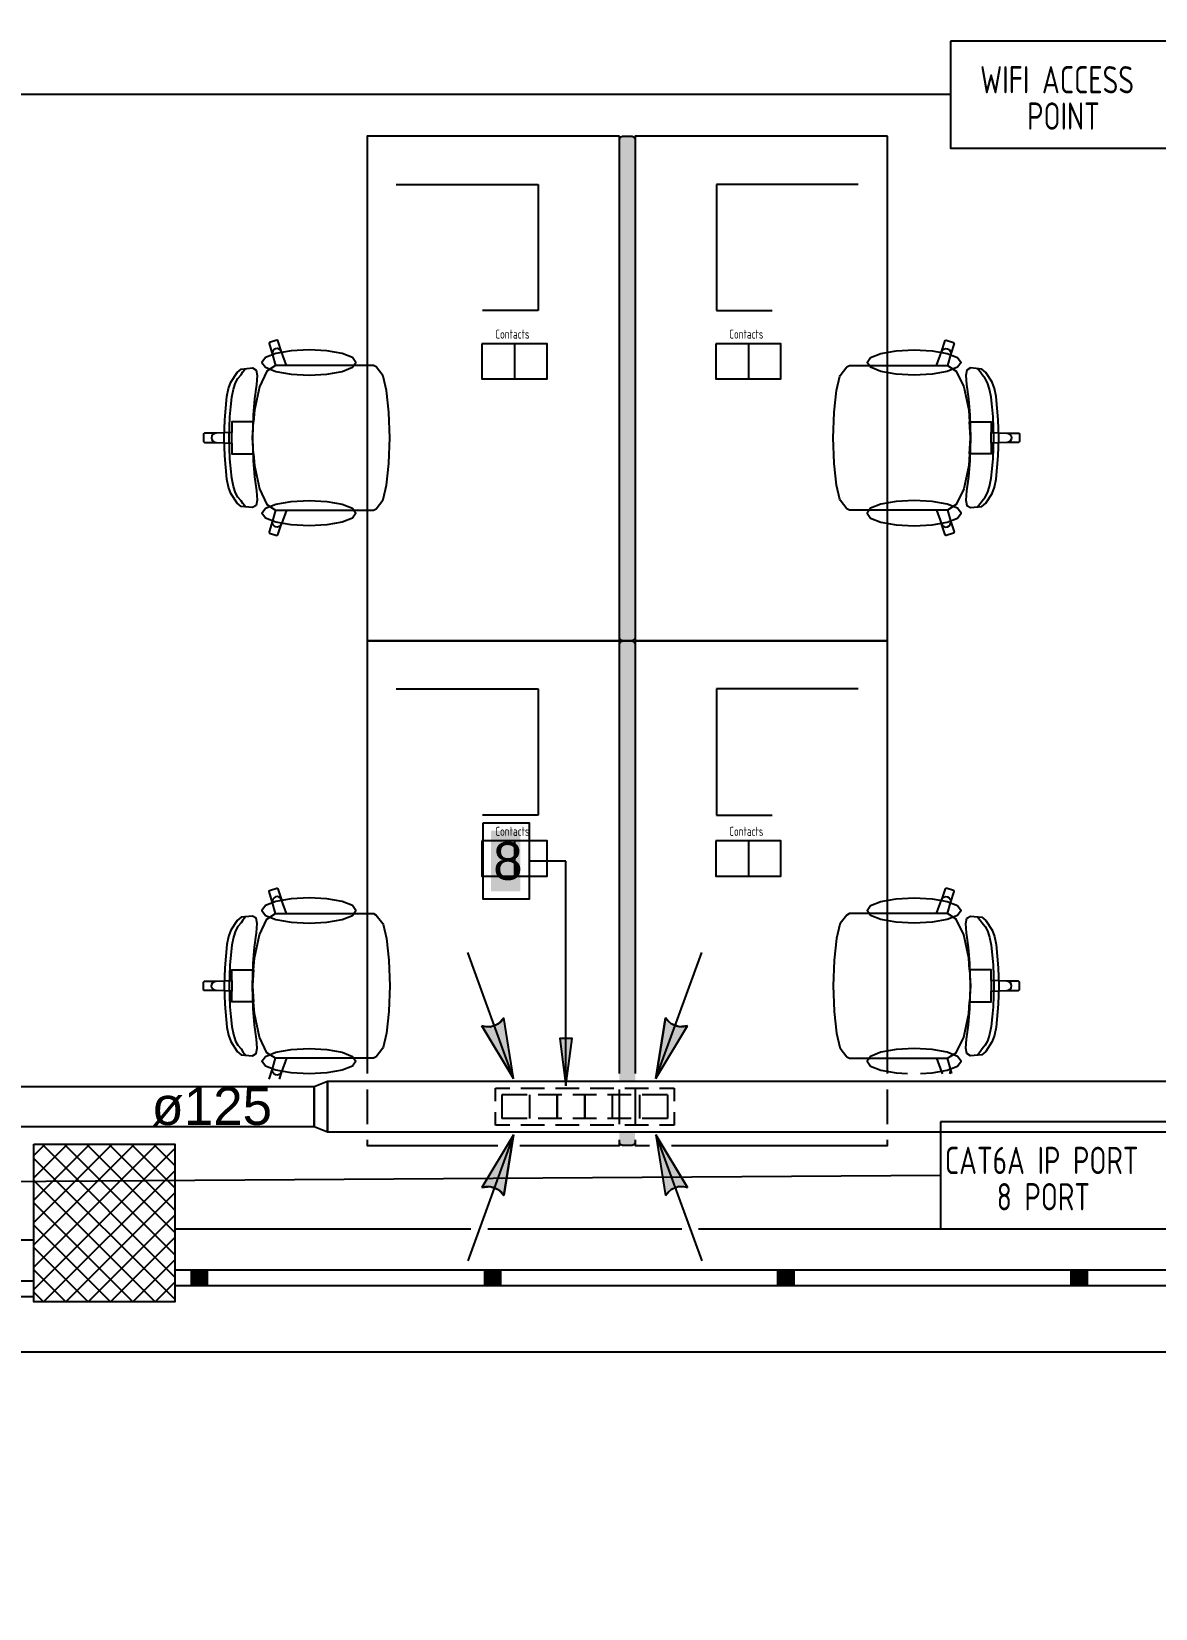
# Model space of a CAD drawing. Extents: x 25325 to 182345, y 3956 to 147305.
# Drawn here: x 91175.473 to 91178.279, y 73648.042 to 73651.979 of the extents above; entities that cross this region are included whole.
import ezdxf

# ---------------------------------------------------------------- set-up
doc = ezdxf.new("R2010")
doc.units = 0
doc.header["$MEASUREMENT"] = 0
for name, color, linetype in [('CAT6A CEILING PORTS', 5, 'CONTINUOUS'), ('CAT6A UNDERGROUND PORTS ROUTING', 1, 'CONTINUOUS'), ('CONTACTORS', 3, 'CONTINUOUS'), ('WIFI LAN', 4, 'CONTINUOUS')]:
    doc.layers.add(name, color=color, linetype=linetype)
doc.styles.add('PDF Arial', font='arial.ttf')
doc.styles.add('Tabla_100', font='simplex.shx', dxfattribs={"width": 0.7, "height": 20})

# ---------------------------------------------------------------- blocks, each defined once
blk = doc.blocks.new('Sheet-Климатична и вентилационна система офис помещение етаж 4_1')
at = {"layer": 'CAT6A UNDERGROUND PORTS ROUTING', "true_color": 0xd8d8d8, "transparency": 33554687}
for points in [[(8.9517, 13.1622), (8.9753, 13.1622), (8.9808, 13.1645), (8.9832, 13.17), (8.9829, 14.4161), (8.9821, 14.418), (8.9773, 14.4217), (8.9753, 14.422), (8.9517, 14.422), (8.9461, 14.4197), (8.9438, 14.4141), (8.944, 13.168), (8.9461, 13.1645), (8.9496, 13.1624)], [(7.9147, 11.5528), (7.9147, 11.5921), (7.8753, 11.5921), (7.8753, 11.5528)], [(8.6469, 11.5528), (8.6469, 11.5921), (8.6076, 11.5921), (8.6076, 11.5528)], [(9.3792, 11.5528), (9.3792, 11.5921), (9.3398, 11.5921), (9.3398, 11.5528)], [(10.1115, 11.5528), (10.1115, 11.5921), (10.0721, 11.5921), (10.0721, 11.5528)]]:
    blk.add_hatch(color=254, dxfattribs=at).paths.add_polyline_path(points)
h = blk.add_hatch(color=254, dxfattribs=at)
h.paths.add_polyline_path([(8.9517, 11.9024), (8.9753, 11.9024), (8.9808, 11.9047), (8.9832, 11.9102), (8.9823, 11.9362), (8.9438, 11.9362), (8.9438, 11.9102), (8.9448, 11.9063), (8.9477, 11.9034)])
h.paths.add_polyline_path([(8.9832, 12.0622), (8.9829, 13.1563), (8.9808, 13.1599), (8.9753, 13.1622), (8.9496, 13.1619), (8.9477, 13.1611), (8.944, 13.1563), (8.9438, 13.1543), (8.9438, 12.0622), (8.9783, 12.0622)])
at = {"layer": 'CAT6A UNDERGROUND PORTS ROUTING', "true_color": 0xffffff, "transparency": 33554687}
blk.add_hatch(color=7, dxfattribs=at).paths.add_polyline_path([(8.6232, 12.6882), (8.6962, 12.6882), (8.6962, 12.5371), (8.6232, 12.5371)])
at = {"layer": 'CAT6A UNDERGROUND PORTS ROUTING', "transparency": 33554687}
for color, points in [(5, [(8.6794, 12.0693), (8.6554, 12.221), (8.6491, 12.2125), (8.6409, 12.2057), (8.6315, 12.2009), (8.6212, 12.1985), (8.6106, 12.1985), (8.6003, 12.2009)]), (5, [(9.035, 12.0693), (9.114, 12.2009), (9.1037, 12.1985), (9.0931, 12.1985), (9.0828, 12.2009), (9.0734, 12.2057), (9.0653, 12.2125), (9.059, 12.221)]), (7, [(8.8104, 12.0517), (8.8259, 12.1698), (8.7948, 12.1698)]), (5, [(8.6554, 11.7774), (8.6794, 11.929), (8.6003, 11.7974), (8.6106, 11.7999), (8.6212, 11.7999), (8.6315, 11.7974), (8.6409, 11.7927), (8.6491, 11.7859)]), (5, [(9.059, 11.7774), (9.0653, 11.7859), (9.0742, 11.7931), (9.0828, 11.7974), (9.0931, 11.7999), (9.1037, 11.7999), (9.114, 11.7974), (9.035, 11.929)])]:
    blk.add_hatch(color=color, dxfattribs=at).paths.add_polyline_path(points)
at = {"layer": 'CAT6A UNDERGROUND PORTS ROUTING', "color": 253, "true_color": 0x9c9c9c, "transparency": 33554687}
for points in [[(11.6602, 11.3866), (11.735, 11.3866), (11.735, 10.7465), (12.05, 10.7465), (12.05, 10.8252), (11.8138, 10.8252), (11.8138, 11.4654), (11.6602, 11.4654), (11.6602, 11.3866), (3.2778, 11.3866), (3.2778, 15.677)], [(8.9438, 14.422), (8.3139, 14.422), (8.3139, 13.1622), (8.9438, 13.1622), (8.9438, 14.422)], [(8.9438, 14.4141), (8.9461, 14.4197), (8.9517, 14.422)], [(8.9438, 13.17), (8.9438, 14.4141)], [(8.9517, 14.422), (8.9753, 14.422)], [(8.9753, 14.422), (8.9808, 14.4197), (8.9832, 14.4141)], [(9.613, 14.422), (8.9832, 14.422), (8.9832, 13.1622), (9.613, 13.1622), (9.613, 14.422)], [(8.9832, 14.4141), (8.9832, 13.17)], [(8.3866, 14.3019), (8.7409, 14.3019)], [(8.3866, 14.3019), (8.3866, 14.3019)], [(8.7409, 14.3019), (8.7409, 13.987)], [(9.5403, 14.3019), (9.186, 14.3019)], [(9.186, 14.3019), (9.186, 13.987)], [(9.5403, 14.3019), (9.5403, 14.3019)], [(8.7409, 13.987), (8.602, 13.987)], [(9.186, 13.987), (9.3249, 13.987)], [(8.1001, 13.8838), (8.0912, 13.9117), (8.0882, 13.9133), (8.0703, 13.9074), (8.0688, 13.9044), (8.0777, 13.8765), (8.0854, 13.8496), (8.0634, 13.8359), (8.0447, 13.7968), (8.0322, 13.7382), (8.0303, 13.7088), (7.9998, 13.7088), (7.9763, 13.7088), (7.9763, 13.6825), (7.937, 13.6811), (7.908, 13.6811), (7.9056, 13.6787), (7.9056, 13.6692), (7.9056, 13.6597), (7.908, 13.6573), (7.937, 13.6573), (7.9763, 13.6559), (7.9763, 13.6295), (7.9998, 13.6295), (8.0303, 13.6295), (8.0322, 13.6001), (8.0447, 13.5415), (8.0634, 13.5024), (8.0854, 13.4887), (8.0777, 13.4618), (8.0688, 13.434), (8.0703, 13.431), (8.0882, 13.4251), (8.0912, 13.4266), (8.1001, 13.4545)], [(9.748, 13.8838), (9.757, 13.9117), (9.76, 13.9133), (9.7779, 13.9074), (9.7794, 13.9044), (9.7705, 13.8765), (9.7628, 13.8496), (9.7848, 13.8359), (9.8035, 13.7968), (9.816, 13.7382), (9.8179, 13.7088), (9.8483, 13.7088), (9.8719, 13.7088), (9.8719, 13.6825), (9.9112, 13.6811), (9.9402, 13.6811), (9.9426, 13.6787), (9.9426, 13.6692), (9.9426, 13.6597), (9.9402, 13.6573), (9.9112, 13.6573), (9.8719, 13.6559), (9.8719, 13.6295), (9.8483, 13.6295), (9.8179, 13.6295), (9.816, 13.6001), (9.8035, 13.5415), (9.7848, 13.5024), (9.7628, 13.4887), (9.7705, 13.4618), (9.7794, 13.434), (9.7779, 13.431), (9.76, 13.4251), (9.757, 13.4266), (9.748, 13.4545)], [(8.1687, 13.889), (8.1238, 13.8866), (8.0857, 13.8798), (8.0603, 13.8695), (8.0513, 13.8574), (8.0603, 13.8452), (8.0857, 13.8349), (8.1238, 13.8281), (8.1687, 13.8257), (8.2136, 13.8281), (8.2516, 13.8349), (8.2771, 13.8452), (8.286, 13.8574), (8.2771, 13.8695), (8.2516, 13.8798), (8.2136, 13.8866), (8.1687, 13.889)], [(8.1125, 13.8497), (8.1001, 13.8838), (8.0979, 13.8879), (8.0943, 13.8908), (8.0899, 13.892), (8.0853, 13.8915), (8.0813, 13.8892), (8.0785, 13.8856), (8.0772, 13.8811), (8.0777, 13.8765)], [(9.6795, 13.889), (9.7244, 13.8866), (9.7625, 13.8798), (9.7879, 13.8695), (9.7969, 13.8574), (9.7879, 13.8452), (9.7625, 13.8349), (9.7244, 13.8281), (9.6795, 13.8257), (9.6346, 13.8281), (9.5966, 13.8349), (9.5711, 13.8452), (9.5622, 13.8574), (9.5711, 13.8695), (9.5966, 13.8798), (9.6346, 13.8866), (9.6795, 13.889)], [(9.7357, 13.8497), (9.748, 13.8838), (9.7503, 13.8879), (9.7539, 13.8908), (9.7583, 13.892), (9.7629, 13.8915), (9.7669, 13.8892), (9.7697, 13.8856), (9.771, 13.8811), (9.7705, 13.8765)], [(7.9583, 13.7144), (7.9638, 13.7721), (7.9676, 13.7925), (7.9733, 13.8082), (7.9891, 13.8326), (7.9995, 13.8409), (8.0279, 13.8435), (8.037, 13.8382), (8.0394, 13.8246), (8.0374, 13.8019), (8.0328, 13.7662), (8.0291, 13.7261), (8.0273, 13.6692), (8.0291, 13.6122), (8.0328, 13.5721), (8.0374, 13.5365), (8.0394, 13.5137), (8.037, 13.5001), (8.0279, 13.4948), (7.9995, 13.4974), (7.9891, 13.5057), (7.9733, 13.5302), (7.9676, 13.5459), (7.9638, 13.5663), (7.9583, 13.6239), (7.9566, 13.6692), (7.9583, 13.7144)], [(8.0099, 13.4969), (8.0078, 13.4999), (8.0038, 13.5048), (7.9989, 13.5119), (7.991, 13.5211), (7.9849, 13.5315), (7.98, 13.5475), (7.9761, 13.568), (7.9732, 13.5916), (7.9712, 13.6171), (7.9701, 13.6434), (7.9697, 13.6692), (7.9701, 13.6949), (7.9712, 13.7212), (7.9732, 13.7468), (7.9761, 13.7704), (7.98, 13.7908), (7.9849, 13.8068), (7.991, 13.8172), (7.9989, 13.8264), (8.0038, 13.8335)], [(8.0038, 13.8335), (8.0078, 13.8385), (8.0099, 13.8414)], [(8.0854, 13.4887), (8.0855, 13.4886), (8.1125, 13.4886), (8.2771, 13.4886), (8.3055, 13.4886), (8.33, 13.4886), (8.3368, 13.4922), (8.3534, 13.5133), (8.3541, 13.515), (8.3625, 13.5512), (8.3681, 13.6053), (8.3682, 13.6062), (8.3702, 13.6692), (8.3682, 13.7322), (8.3681, 13.733), (8.3625, 13.7872), (8.3541, 13.8233), (8.3534, 13.825), (8.3368, 13.8461), (8.33, 13.8497), (8.3055, 13.8497), (8.2771, 13.8497), (8.1125, 13.8497), (8.0855, 13.8497), (8.0854, 13.8496)], [(9.7628, 13.4887), (9.7627, 13.4886), (9.7357, 13.4886), (9.5711, 13.4886), (9.5427, 13.4886), (9.5182, 13.4886), (9.5114, 13.4922), (9.4948, 13.5133), (9.4941, 13.515), (9.4857, 13.5512), (9.48, 13.6053), (9.48, 13.6062), (9.478, 13.6692), (9.48, 13.7322), (9.48, 13.733), (9.4857, 13.7872), (9.4941, 13.8233), (9.4948, 13.825), (9.5114, 13.8461), (9.5182, 13.8497), (9.5427, 13.8497), (9.5711, 13.8497), (9.7357, 13.8497), (9.7627, 13.8497), (9.7628, 13.8496)], [(9.8899, 13.7144), (9.8844, 13.7721), (9.8806, 13.7925), (9.8749, 13.8082), (9.8591, 13.8326), (9.8487, 13.8409), (9.8203, 13.8435), (9.8112, 13.8382), (9.8088, 13.8246), (9.8108, 13.8019), (9.8154, 13.7662), (9.8191, 13.7261), (9.8209, 13.6692), (9.8191, 13.6122), (9.8154, 13.5721), (9.8108, 13.5365), (9.8088, 13.5137), (9.8112, 13.5001), (9.8203, 13.4948), (9.8487, 13.4974), (9.8591, 13.5057), (9.8749, 13.5302), (9.8806, 13.5459), (9.8844, 13.5663), (9.8899, 13.6239), (9.8916, 13.6692), (9.8899, 13.7144)], [(9.8444, 13.8335), (9.8404, 13.8385), (9.8383, 13.8414)], [(9.8383, 13.4969), (9.8404, 13.4999), (9.8444, 13.5048), (9.8493, 13.5119), (9.8572, 13.5211), (9.8632, 13.5315), (9.8682, 13.5475), (9.8721, 13.568), (9.875, 13.5916), (9.877, 13.6171), (9.8781, 13.6434), (9.8785, 13.6692), (9.8781, 13.6949), (9.877, 13.7212), (9.875, 13.7468), (9.8721, 13.7704), (9.8682, 13.7908), (9.8632, 13.8068), (9.8572, 13.8172), (9.8493, 13.8264), (9.8444, 13.8335)], [(8.0303, 13.6295), (8.0278, 13.6692), (8.0303, 13.7088)], [(9.8179, 13.6295), (9.8204, 13.6692), (9.8179, 13.7088)], [(7.937, 13.6811), (7.9325, 13.6801), (7.9287, 13.6776), (7.9262, 13.6737), (7.9253, 13.6692), (7.9262, 13.6646), (7.9287, 13.6608), (7.9325, 13.6582), (7.937, 13.6573)], [(7.9763, 13.6559), (7.9763, 13.6692), (7.9763, 13.6825)], [(9.8719, 13.6559), (9.8719, 13.6692), (9.8719, 13.6825)], [(9.9112, 13.6811), (9.9157, 13.6801), (9.9195, 13.6776), (9.922, 13.6737), (9.9229, 13.6692), (9.922, 13.6646), (9.9195, 13.6608), (9.9157, 13.6582), (9.9112, 13.6573)], [(8.1687, 13.4493), (8.1238, 13.4517), (8.0857, 13.4586), (8.0603, 13.4689), (8.0513, 13.481), (8.0603, 13.4931), (8.0857, 13.5034), (8.1238, 13.5103), (8.1687, 13.5127), (8.2136, 13.5103), (8.2516, 13.5034), (8.2771, 13.4931), (8.286, 13.481), (8.2771, 13.4689), (8.2516, 13.4586), (8.2136, 13.4517), (8.1687, 13.4493)], [(9.6795, 13.4493), (9.7244, 13.4517), (9.7625, 13.4586), (9.7879, 13.4689), (9.7969, 13.481), (9.7879, 13.4931), (9.7625, 13.5034), (9.7244, 13.5103), (9.6795, 13.5127), (9.6346, 13.5103), (9.5966, 13.5034), (9.5711, 13.4931), (9.5622, 13.481), (9.5711, 13.4689), (9.5966, 13.4586), (9.6346, 13.4517), (9.6795, 13.4493)], [(8.1125, 13.4886), (8.1001, 13.4545), (8.0979, 13.4504), (8.0943, 13.4476), (8.0899, 13.4463), (8.0853, 13.4469), (8.0813, 13.4491), (8.0785, 13.4528), (8.0772, 13.4572), (8.0777, 13.4618)], [(9.7357, 13.4886), (9.748, 13.4545), (9.7503, 13.4504), (9.7539, 13.4476), (9.7583, 13.4463), (9.7629, 13.4469), (9.7669, 13.4491), (9.7697, 13.4528), (9.771, 13.4572), (9.7705, 13.4618)], [(8.9438, 13.1622), (8.3139, 13.1622), (8.3139, 12.0819)], [(8.9517, 13.1622), (8.9461, 13.1645), (8.9438, 13.17)], [(8.9438, 13.1543), (8.9461, 13.1599), (8.9517, 13.1622)], [(8.9438, 12.0819), (8.9438, 13.1622)], [(8.9438, 12.0819), (8.9438, 13.1543)], [(8.9753, 13.1622), (8.9517, 13.1622), (8.9753, 13.1622)], [(8.9832, 13.17), (8.9808, 13.1645), (8.9753, 13.1622)], [(8.9753, 13.1622), (8.9808, 13.1599), (8.9832, 13.1543)], [(9.613, 13.1622), (8.9832, 13.1622), (8.9832, 12.0819)], [(8.9832, 13.1543), (8.9832, 12.0819)], [(9.613, 12.0819), (9.613, 13.1622)], [(8.3866, 13.0421), (8.7409, 13.0421)], [(8.3866, 13.0421), (8.3866, 13.0421)], [(8.7409, 13.0421), (8.7409, 12.7272)], [(9.5403, 13.0421), (9.186, 13.0421)], [(9.186, 13.0421), (9.186, 12.7272)], [(9.5403, 13.0421), (9.5403, 13.0421)], [(8.7409, 12.7272), (8.602, 12.7272)], [(9.186, 12.7272), (9.3249, 12.7272)], [(8.0695, 12.0681), (8.0777, 12.0935), (8.0854, 12.1204), (8.0634, 12.1341), (8.0447, 12.1732), (8.0322, 12.2318), (8.0303, 12.2612), (7.9998, 12.2612), (7.9763, 12.2612), (7.9763, 12.2876), (7.937, 12.289), (7.908, 12.289), (7.9056, 12.2913), (7.9056, 12.3009), (7.9056, 12.3104), (7.908, 12.3127), (7.937, 12.3127), (7.9763, 12.3142), (7.9763, 12.3405), (7.9998, 12.3405), (8.0303, 12.3405), (8.0322, 12.3699), (8.0447, 12.4285), (8.0634, 12.4676), (8.0854, 12.4813), (8.0777, 12.5082), (8.0688, 12.5361), (8.0703, 12.5391), (8.0882, 12.5449), (8.0912, 12.5434), (8.1001, 12.5155)], [(8.1687, 12.5207), (8.1238, 12.5183), (8.0857, 12.5115), (8.0603, 12.5012), (8.0513, 12.489), (8.0603, 12.4769), (8.0857, 12.4666), (8.1238, 12.4598), (8.1687, 12.4573), (8.2136, 12.4598), (8.2516, 12.4666), (8.2771, 12.4769), (8.286, 12.489), (8.2771, 12.5012), (8.2516, 12.5115), (8.2136, 12.5183), (8.1687, 12.5207)], [(8.1125, 12.4814), (8.1001, 12.5155), (8.0979, 12.5196), (8.0943, 12.5224), (8.0899, 12.5237), (8.0853, 12.5232), (8.0813, 12.5209), (8.0785, 12.5173), (8.0772, 12.5128), (8.0777, 12.5082)], [(9.6795, 12.5207), (9.7244, 12.5183), (9.7625, 12.5115), (9.7879, 12.5012), (9.7969, 12.489), (9.7879, 12.4769), (9.7625, 12.4666), (9.7244, 12.4598), (9.6795, 12.4573), (9.6346, 12.4598), (9.5966, 12.4666), (9.5711, 12.4769), (9.5622, 12.489), (9.5711, 12.5012), (9.5966, 12.5115), (9.6346, 12.5183), (9.6795, 12.5207)], [(9.7357, 12.4814), (9.748, 12.5155), (9.7503, 12.5196), (9.7539, 12.5224), (9.7583, 12.5237), (9.7629, 12.5232), (9.7669, 12.5209), (9.7697, 12.5173), (9.771, 12.5128), (9.7705, 12.5082)], [(9.7742, 12.0819), (9.7705, 12.0935), (9.7628, 12.1204), (9.7848, 12.1341), (9.8035, 12.1732), (9.816, 12.2318), (9.8179, 12.2612), (9.8483, 12.2612), (9.8719, 12.2612), (9.8719, 12.2876), (9.9112, 12.289), (9.9402, 12.289), (9.9426, 12.2913), (9.9426, 12.3009), (9.9426, 12.3104), (9.9402, 12.3127), (9.9112, 12.3127), (9.8719, 12.3142), (9.8719, 12.3405), (9.8483, 12.3405), (9.8179, 12.3405), (9.816, 12.3699), (9.8035, 12.4285), (9.7848, 12.4676), (9.7628, 12.4813), (9.7705, 12.5082), (9.7794, 12.5361), (9.7779, 12.5391), (9.76, 12.5449), (9.757, 12.5434), (9.748, 12.5155)], [(8.0854, 12.4813), (8.0855, 12.4814), (8.1125, 12.4814), (8.2771, 12.4814), (8.3055, 12.4814), (8.33, 12.4814), (8.3368, 12.4778), (8.3534, 12.4567), (8.3541, 12.455), (8.3625, 12.4188), (8.3681, 12.3647), (8.3682, 12.3639), (8.3702, 12.3009), (8.3682, 12.2378), (8.3681, 12.237), (8.3625, 12.1829), (8.3541, 12.1467), (8.3534, 12.145), (8.3368, 12.1239), (8.33, 12.1203), (8.3055, 12.1203), (8.2771, 12.1203), (8.1125, 12.1203), (8.0855, 12.1203), (8.0854, 12.1204)], [(9.7628, 12.4813), (9.7627, 12.4814), (9.7357, 12.4814), (9.5711, 12.4814), (9.5427, 12.4814), (9.5182, 12.4814), (9.5114, 12.4778), (9.4948, 12.4567), (9.4941, 12.455), (9.4857, 12.4188), (9.48, 12.3647), (9.48, 12.3639), (9.478, 12.3009), (9.48, 12.2378), (9.48, 12.237), (9.4857, 12.1829), (9.4941, 12.1467), (9.4948, 12.145), (9.5114, 12.1239), (9.5182, 12.1203), (9.5427, 12.1203), (9.5711, 12.1203), (9.7357, 12.1203), (9.7627, 12.1203), (9.7628, 12.1204)], [(7.9583, 12.2556), (7.9638, 12.1979), (7.9676, 12.1776), (7.9733, 12.1619), (7.9891, 12.1374), (7.9995, 12.1291), (8.0279, 12.1265), (8.037, 12.1318), (8.0394, 12.1454), (8.0374, 12.1682), (8.0328, 12.2038), (8.0291, 12.2439), (8.0273, 12.3009), (8.0291, 12.3578), (8.0328, 12.3979), (8.0374, 12.4336), (8.0394, 12.4563), (8.037, 12.4699), (8.0279, 12.4752), (7.9995, 12.4726), (7.9891, 12.4643), (7.9733, 12.4399), (7.9676, 12.4241), (7.9638, 12.4038), (7.9583, 12.3461), (7.9566, 12.3009), (7.9583, 12.2556)], [(8.0099, 12.4731), (8.0078, 12.4702), (8.0038, 12.4652), (7.9989, 12.4581), (7.991, 12.4489), (7.9849, 12.4385), (7.98, 12.4225), (7.9761, 12.4021), (7.9732, 12.3784), (7.9712, 12.3529), (7.9701, 12.3266), (7.9697, 12.3009), (7.9701, 12.2751), (7.9712, 12.2488), (7.9732, 12.2233), (7.9761, 12.1997), (7.98, 12.1792), (7.9849, 12.1632), (7.991, 12.1528), (7.9989, 12.1436), (8.0038, 12.1365)], [(9.8899, 12.2556), (9.8844, 12.1979), (9.8806, 12.1776), (9.8749, 12.1619), (9.8591, 12.1374), (9.8487, 12.1291), (9.8203, 12.1265), (9.8112, 12.1318), (9.8088, 12.1454), (9.8108, 12.1682), (9.8154, 12.2038), (9.8191, 12.2439), (9.8209, 12.3009), (9.8191, 12.3578), (9.8154, 12.3979), (9.8108, 12.4336), (9.8088, 12.4563), (9.8112, 12.4699), (9.8203, 12.4752), (9.8487, 12.4726), (9.8591, 12.4643), (9.8749, 12.4399), (9.8806, 12.4241), (9.8844, 12.4038), (9.8899, 12.3461), (9.8916, 12.3009), (9.8899, 12.2556)], [(9.8383, 12.4731), (9.8404, 12.4702), (9.8444, 12.4652), (9.8493, 12.4581), (9.8572, 12.4489), (9.8632, 12.4385), (9.8682, 12.4225), (9.8721, 12.4021), (9.875, 12.3784), (9.877, 12.3529), (9.8781, 12.3266), (9.8785, 12.3009), (9.8781, 12.2751), (9.877, 12.2488), (9.875, 12.2233), (9.8721, 12.1997), (9.8682, 12.1792), (9.8632, 12.1632), (9.8572, 12.1528), (9.8493, 12.1436), (9.8444, 12.1365)], [(8.0303, 12.3405), (8.0278, 12.3009), (8.0303, 12.2612)], [(9.8179, 12.3405), (9.8204, 12.3009), (9.8179, 12.2612)], [(7.937, 12.289), (7.9325, 12.2899), (7.9287, 12.2925), (7.9262, 12.2963), (7.9253, 12.3009), (7.9262, 12.3054), (7.9287, 12.3093), (7.9325, 12.3118), (7.937, 12.3127)], [(7.9763, 12.3142), (7.9763, 12.3009), (7.9763, 12.2876)], [(9.8719, 12.3142), (9.8719, 12.3009), (9.8719, 12.2876)], [(9.9112, 12.289), (9.9157, 12.2899), (9.9195, 12.2925), (9.922, 12.2963), (9.9229, 12.3009), (9.922, 12.3054), (9.9195, 12.3093), (9.9157, 12.3118), (9.9112, 12.3127)], [(8.0038, 12.1365), (8.0078, 12.1316), (8.0099, 12.1286)], [(8.1687, 12.081), (8.1238, 12.0834), (8.0857, 12.0903), (8.0603, 12.1005), (8.0513, 12.1127), (8.0603, 12.1248), (8.0857, 12.1351), (8.1238, 12.1419), (8.1687, 12.1444), (8.2136, 12.1419), (8.2516, 12.1351), (8.2771, 12.1248), (8.286, 12.1127), (8.2771, 12.1005), (8.2516, 12.0903), (8.2136, 12.0834), (8.1687, 12.081)], [(9.696, 12.0819), (9.7244, 12.0834), (9.7625, 12.0903), (9.7879, 12.1005), (9.7969, 12.1127), (9.7879, 12.1248), (9.7625, 12.1351), (9.7244, 12.1419), (9.6795, 12.1444), (9.6346, 12.1419), (9.5966, 12.1351), (9.5711, 12.1248), (9.5622, 12.1127), (9.5711, 12.1005), (9.5966, 12.0903), (9.6346, 12.0834), (9.6631, 12.0819)], [(9.8444, 12.1365), (9.8404, 12.1316), (9.8383, 12.1286)], [(8.1125, 12.1203), (8.1001, 12.0862), (8.0979, 12.0821), (8.0943, 12.0793), (8.0899, 12.078), (8.0853, 12.0785), (8.0813, 12.0808), (8.0785, 12.0845), (8.0772, 12.0889), (8.0777, 12.0935)], [(9.7357, 12.1203), (9.748, 12.0862), (9.7503, 12.0821), (9.7506, 12.0819)], [(9.7677, 12.0819), (9.7697, 12.0845), (9.771, 12.0889), (9.7705, 12.0935)], [(8.1001, 12.0862), (8.0943, 12.0681)], [(9.748, 12.0862), (9.7494, 12.0819)], [(8.3139, 12.0425), (8.3139, 11.9559)], [(8.9438, 11.9559), (8.9438, 12.0425)], [(8.9438, 11.9559), (8.9438, 12.0425)], [(8.9832, 12.0425), (8.9832, 11.9559)], [(8.9832, 12.0425), (8.9832, 11.9559)], [(9.613, 11.9559), (9.613, 12.0425)], [(7.4816, 11.8773), (7.5099, 11.9055)], [(7.4816, 11.8216), (7.5656, 11.9055)], [(7.4816, 11.7659), (7.6212, 11.9055)], [(7.4816, 11.7102), (7.6769, 11.9055)], [(7.4816, 11.6546), (7.7326, 11.9055)], [(7.4816, 11.5989), (7.7883, 11.9055)], [(7.4816, 11.9055), (7.8336, 11.9055), (7.8336, 11.5118), (7.4816, 11.5118), (7.4816, 11.9055)], [(7.4816, 11.5432), (7.8336, 11.8952)], [(7.8336, 11.574), (7.502, 11.9055)], [(7.8336, 11.6297), (7.5577, 11.9055)], [(7.8336, 11.6853), (7.6134, 11.9055)], [(7.8336, 11.741), (7.6691, 11.9055)], [(7.8336, 11.7967), (7.7248, 11.9055)], [(7.8336, 11.8524), (7.7804, 11.9055)], [(8.3139, 11.9165), (8.3139, 11.9024), (8.6404, 11.9024)], [(8.6951, 11.9024), (8.9438, 11.9024), (8.9438, 11.9165)], [(8.9438, 11.9102), (8.9438, 11.9165)], [(8.9517, 11.9024), (8.9461, 11.9047), (8.9438, 11.9102)], [(8.9753, 11.9024), (8.9517, 11.9024)], [(8.9832, 11.9102), (8.9808, 11.9047), (8.9753, 11.9024)], [(8.9832, 11.9165), (8.9832, 11.9102)], [(8.9832, 11.9165), (8.9832, 11.9024), (9.0192, 11.9024)], [(9.0739, 11.9024), (9.613, 11.9024), (9.613, 11.9165)], [(7.8336, 11.5183), (7.4816, 11.8703)], [(7.7844, 11.5118), (7.4816, 11.8146)], [(7.5059, 11.5118), (7.8336, 11.8395)], [(7.5616, 11.5118), (7.8336, 11.7838)], [(7.7287, 11.5118), (7.4816, 11.7589)], [(7.673, 11.5118), (7.4816, 11.7032)], [(7.6173, 11.5118), (7.8336, 11.7281)], [(7.8336, 11.6945), (8.5731, 11.6945)], [(8.615, 11.6945), (9.0994, 11.6945)], [(9.1413, 11.6945), (10.3525, 11.6945)], [(6.7522, 11.6669), (7.4816, 11.6669)], [(7.673, 11.5118), (7.8336, 11.6725)], [(7.6174, 11.5118), (7.4816, 11.6476)], [(7.7286, 11.5118), (7.8336, 11.6168)], [(7.5617, 11.5118), (7.4816, 11.5919)], [(7.8336, 11.5921), (11.6602, 11.5921)], [(7.8753, 11.5921), (7.9147, 11.5921), (7.9147, 11.5528), (7.8753, 11.5528), (7.8753, 11.5921)], [(8.6076, 11.5921), (8.6469, 11.5921), (8.6469, 11.5528), (8.6076, 11.5528), (8.6076, 11.5921)], [(9.3398, 11.5921), (9.3792, 11.5921), (9.3792, 11.5528), (9.3398, 11.5528), (9.3398, 11.5921)], [(10.0721, 11.5921), (10.1115, 11.5921), (10.1115, 11.5528), (10.0721, 11.5528), (10.0721, 11.5921)], [(3.6676, 11.5646), (7.4816, 11.5646)], [(7.506, 11.5118), (7.4816, 11.5362)], [(7.7843, 11.5118), (7.8336, 11.5611)], [(7.8336, 11.5528), (11.6602, 11.5528)], [(3.6676, 11.5252), (7.4816, 11.5252)]]:
    blk.add_lwpolyline(points, dxfattribs=at)
at = {"layer": 'CAT6A UNDERGROUND PORTS ROUTING', "color": 7, "transparency": 33554687}
for points in [[(8.6036, 12.7078), (8.7185, 12.7078), (8.7185, 12.5173), (8.6036, 12.5173), (8.6036, 12.7078)], [(8.8104, 12.6126), (8.7185, 12.6126)], [(8.8104, 12.0517), (8.8104, 12.6126)], [(8.6794, 12.0693), (8.5649, 12.3838)], [(9.035, 12.0693), (9.1494, 12.3838)], [(8.6003, 12.2009), (8.6212, 12.1985), (8.6409, 12.2057), (8.6554, 12.221)], [(8.6554, 12.221), (8.6491, 12.2125), (8.6409, 12.2057), (8.6315, 12.2009), (8.6212, 12.1985), (8.6106, 12.1985), (8.6003, 12.2009)], [(8.6794, 12.0693), (8.6554, 12.221)], [(8.6794, 12.0693), (8.6554, 12.221)], [(9.035, 12.0693), (9.059, 12.221)], [(9.059, 12.221), (9.035, 12.0693)], [(9.114, 12.2009), (9.0931, 12.1985), (9.0734, 12.2057), (9.059, 12.221)], [(9.114, 12.2009), (9.1037, 12.1985), (9.0931, 12.1985), (9.0828, 12.2009), (9.0734, 12.2057), (9.0653, 12.2125), (9.059, 12.221)], [(8.6794, 12.0693), (8.6003, 12.2009)], [(8.6003, 12.2009), (8.6794, 12.0693)], [(8.8104, 12.0517), (8.8259, 12.1698), (8.7948, 12.1698), (8.8104, 12.0517)], [(9.035, 12.0693), (9.114, 12.2009)], [(9.035, 12.0693), (9.114, 12.2009)], [(8.634, 12.013), (8.634, 12.0452)], [(8.634, 12.0452), (8.6702, 12.0452)], [(8.6505, 12.0287), (8.6505, 11.9992)], [(8.7135, 12.0287), (8.6505, 12.0287)], [(8.6977, 12.0452), (8.7568, 12.0452)], [(8.7194, 12.0287), (8.7194, 11.9992)], [(8.8001, 12.0287), (8.741, 12.0287)], [(8.7843, 12.0452), (8.8434, 12.0452)], [(8.7883, 12.0287), (8.7883, 11.9697)], [(8.7883, 11.9992), (8.7883, 12.0287)], [(8.8867, 12.0287), (8.8276, 12.0287)], [(8.8572, 12.0287), (8.8572, 11.9697)], [(8.8572, 11.9992), (8.8572, 12.0287)], [(8.8709, 12.0452), (8.93, 12.0452)], [(8.9733, 12.0287), (8.9143, 12.0287)], [(8.9261, 12.0287), (8.9261, 11.9697)], [(8.9261, 12.0287), (8.9261, 11.9992)], [(8.9576, 12.0452), (9.0166, 12.0452)], [(8.995, 11.9992), (8.995, 12.0287)], [(9.0639, 12.0287), (9.0009, 12.0287)], [(9.0442, 12.0452), (9.0804, 12.0452)], [(9.0639, 12.0287), (9.0639, 11.9992)], [(9.0804, 12.0452), (9.0804, 12.013)], [(8.634, 11.9531), (8.634, 11.9854)], [(8.6505, 11.9992), (8.6505, 11.9697)], [(8.7135, 11.9697), (8.6505, 11.9697)], [(8.7194, 11.9992), (8.7194, 11.9697)], [(8.8001, 11.9697), (8.741, 11.9697)], [(8.7883, 11.9697), (8.7883, 11.9992)], [(8.8867, 11.9697), (8.8276, 11.9697)], [(8.8572, 11.9697), (8.8572, 11.9992)], [(8.9733, 11.9697), (8.9143, 11.9697)], [(8.9261, 11.9992), (8.9261, 11.9697)], [(8.995, 11.9697), (8.995, 11.9992)], [(9.0639, 11.9697), (9.0009, 11.9697)], [(9.0639, 11.9992), (9.0639, 11.9697)], [(9.0804, 11.9854), (9.0804, 11.9531)], [(8.6794, 11.929), (8.5649, 11.6146)], [(8.6794, 11.929), (8.6003, 11.7974)], [(8.6794, 11.929), (8.6003, 11.7974)], [(8.6702, 11.9531), (8.634, 11.9531)], [(8.6794, 11.929), (8.6554, 11.7774)], [(8.6554, 11.7774), (8.6794, 11.929)], [(8.7568, 11.9531), (8.6977, 11.9531)], [(8.8434, 11.9531), (8.7843, 11.9531)], [(8.93, 11.9531), (8.8709, 11.9531)], [(9.0166, 11.9531), (8.9576, 11.9531)], [(9.035, 11.929), (9.059, 11.7774)], [(9.035, 11.929), (9.114, 11.7974)], [(9.035, 11.929), (9.1494, 11.6146)], [(9.114, 11.7974), (9.035, 11.929)], [(9.035, 11.929), (9.059, 11.7774)], [(9.0804, 11.9531), (9.0442, 11.9531)], [(8.6003, 11.7974), (8.6212, 11.7999), (8.6409, 11.7927), (8.6554, 11.7774)], [(8.6003, 11.7974), (8.6106, 11.7999), (8.6212, 11.7999), (8.6315, 11.7974), (8.6409, 11.7927), (8.6491, 11.7859), (8.6554, 11.7774)], [(9.114, 11.7974), (9.0931, 11.7999), (9.0734, 11.7927), (9.059, 11.7774)], [(9.059, 11.7774), (9.0653, 11.7859), (9.0734, 11.7927), (9.0828, 11.7974), (9.0931, 11.7999), (9.1037, 11.7999), (9.114, 11.7974)]]:
    blk.add_lwpolyline(points, dxfattribs=at)
at = {"layer": 'CAT6A UNDERGROUND PORTS ROUTING', "color": 5, "transparency": 33554687}
for points in [[(8.1816, 12.0484), (6.1677, 12.0484)], [(8.2148, 12.0622), (8.1816, 12.0484)], [(8.1816, 12.0484), (8.1816, 12.0467), (8.1816, 12.0436)], [(8.1816, 11.95), (8.1816, 11.9548), (8.1816, 11.9685), (8.1816, 11.9882), (8.1816, 12.0101), (8.1816, 12.0299), (8.1816, 12.0435), (8.1816, 12.0484)], [(11.947, 12.0622), (8.2148, 12.0622)], [(8.2148, 12.0574), (8.2148, 12.06), (8.2148, 12.0622)], [(8.2148, 12.0622), (8.2148, 12.0574), (8.2148, 12.0437), (8.2148, 12.0233), (8.2148, 11.9992), (8.2148, 11.9751), (8.2148, 11.9546), (8.2148, 11.941), (8.2148, 11.9362)], [(8.2148, 11.9992), (8.2148, 12.0155), (8.2148, 12.0307), (8.2148, 12.0437), (8.2148, 12.0537), (8.2148, 12.0569)], [(8.1816, 12.0435), (8.1816, 12.0418), (8.1816, 12.034), (8.1816, 12.0238), (8.1816, 12.0119), (8.1816, 11.9992)], [(8.1816, 11.9992), (8.1816, 11.9864), (8.1816, 11.9746), (8.1816, 11.9644), (8.1816, 11.9566), (8.1816, 11.9548)], [(8.2148, 11.9415), (8.2148, 11.9446), (8.2148, 11.9546), (8.2148, 11.9677), (8.2148, 11.9829), (8.2148, 11.9992)], [(6.1677, 11.95), (8.1816, 11.95)], [(8.1816, 11.9548), (8.1816, 11.9516), (8.1816, 11.95)], [(8.1816, 11.95), (8.2148, 11.9362)], [(8.2148, 11.9362), (8.2148, 11.9383), (8.2148, 11.941)], [(8.2148, 11.9362), (11.947, 11.9362)]]:
    blk.add_lwpolyline(points, dxfattribs=at)
at = {"layer": 'CAT6A UNDERGROUND PORTS ROUTING', "color": 7, "char_height": 0.094445, "attachment_point": 7, "style": 'PDF Arial'}
for s, insert in [('\\W1.001422;8', (8.6286, 12.5642)), ('\\W1.001002;ø125', (7.7754, 11.9512))]:
    blk.add_mtext(s, dxfattribs=dict(at, insert=insert))

msp = doc.modelspace()

# ---------------------------------------------------------------- linework, layer by layer
at = {"layer": 'CAT6A CEILING PORTS'}
msp.add_line((91177.7672, 73651.8214), (91172.6919, 73651.8214), dxfattribs=at)
at = {"layer": 'CAT6A UNDERGROUND PORTS ROUTING'}
msp.add_line((91173.5623, 73649.0959), (91177.7423, 73649.1234), dxfattribs=at)
msp.add_lwpolyline([(91177.7423, 73649.257), (91177.7423, 73648.9898), (91178.3253, 73648.9898), (91178.3253, 73649.257)], close=True, dxfattribs=at)
at = {"layer": 'CONTACTORS'}
for p, q in [((91176.6787, 73651.1994), (91176.6787, 73651.1113)), ((91177.2628, 73651.1994), (91177.2628, 73651.1113)), ((91176.6787, 73649.9582), (91176.6787, 73649.87)), ((91177.2628, 73649.9582), (91177.2628, 73649.87))]:
    msp.add_line(p, q, dxfattribs=at)
for points in [[(91176.5973, 73651.1994), (91176.5973, 73651.1113), (91176.76, 73651.1113), (91176.76, 73651.1994)], [(91177.1815, 73651.1994), (91177.1815, 73651.1113), (91177.3442, 73651.1113), (91177.3442, 73651.1994)], [(91176.5973, 73649.9582), (91176.5973, 73649.87), (91176.76, 73649.87), (91176.76, 73649.9582)], [(91177.1815, 73649.9582), (91177.1815, 73649.87), (91177.3442, 73649.87), (91177.3442, 73649.9582)]]:
    msp.add_lwpolyline(points, close=True, dxfattribs=at)
at = {"layer": 'WIFI LAN'}
msp.add_lwpolyline([(91177.7672, 73651.955), (91177.7672, 73651.6878), (91178.3501, 73651.6878), (91178.3501, 73651.955)], close=True, dxfattribs=at)

# ---------------------------------------------------------------- block references
at = {"layer": 'CAT6A UNDERGROUND PORTS ROUTING'}
msp.add_blockref('Sheet-Климатична и вентилационна система офис помещение етаж 4_1', (91167.997, 73637.2953), dxfattribs=at)

# ---------------------------------------------------------------- texts
at = {"layer": 'CAT6A UNDERGROUND PORTS ROUTING', "attachment_point": 1, "style": 'Tabla_100'}
for s, insert, char_height in [('CAT6A IP PORT', (91177.7535, 73649.1944), 0.068034), ('8 PORT', (91177.8832, 73649.1037), 0.06803)]:
    msp.add_mtext_dynamic_manual_height_columns(s, width=3.074449, gutter_width=0.3421, heights=[0], dxfattribs=dict(at, insert=insert, char_height=char_height))
at = {"layer": 'CONTACTORS', "char_height": 0.0227, "attachment_point": 1, "style": 'Tabla_100'}
for insert in [(91176.6308, 73651.2347), (91177.2149, 73651.2347), (91176.6308, 73649.9934), (91177.2149, 73649.9934)]:
    msp.add_mtext_dynamic_manual_height_columns('Contacts', width=1.026008, gutter_width=0.1142, heights=[0], dxfattribs=dict(at, insert=insert))
at = {"layer": 'WIFI LAN', "attachment_point": 1, "style": 'Tabla_100'}
for s, insert, char_height in [('WIFI ACCESS', (91177.8414, 73651.8924), 0.068034), ('POINT', (91177.9589, 73651.8016), 0.06803)]:
    msp.add_mtext_dynamic_manual_height_columns(s, width=3.074449, gutter_width=0.3421, heights=[0], dxfattribs=dict(at, insert=insert, char_height=char_height))

doc.saveas('drawing.dxf')
